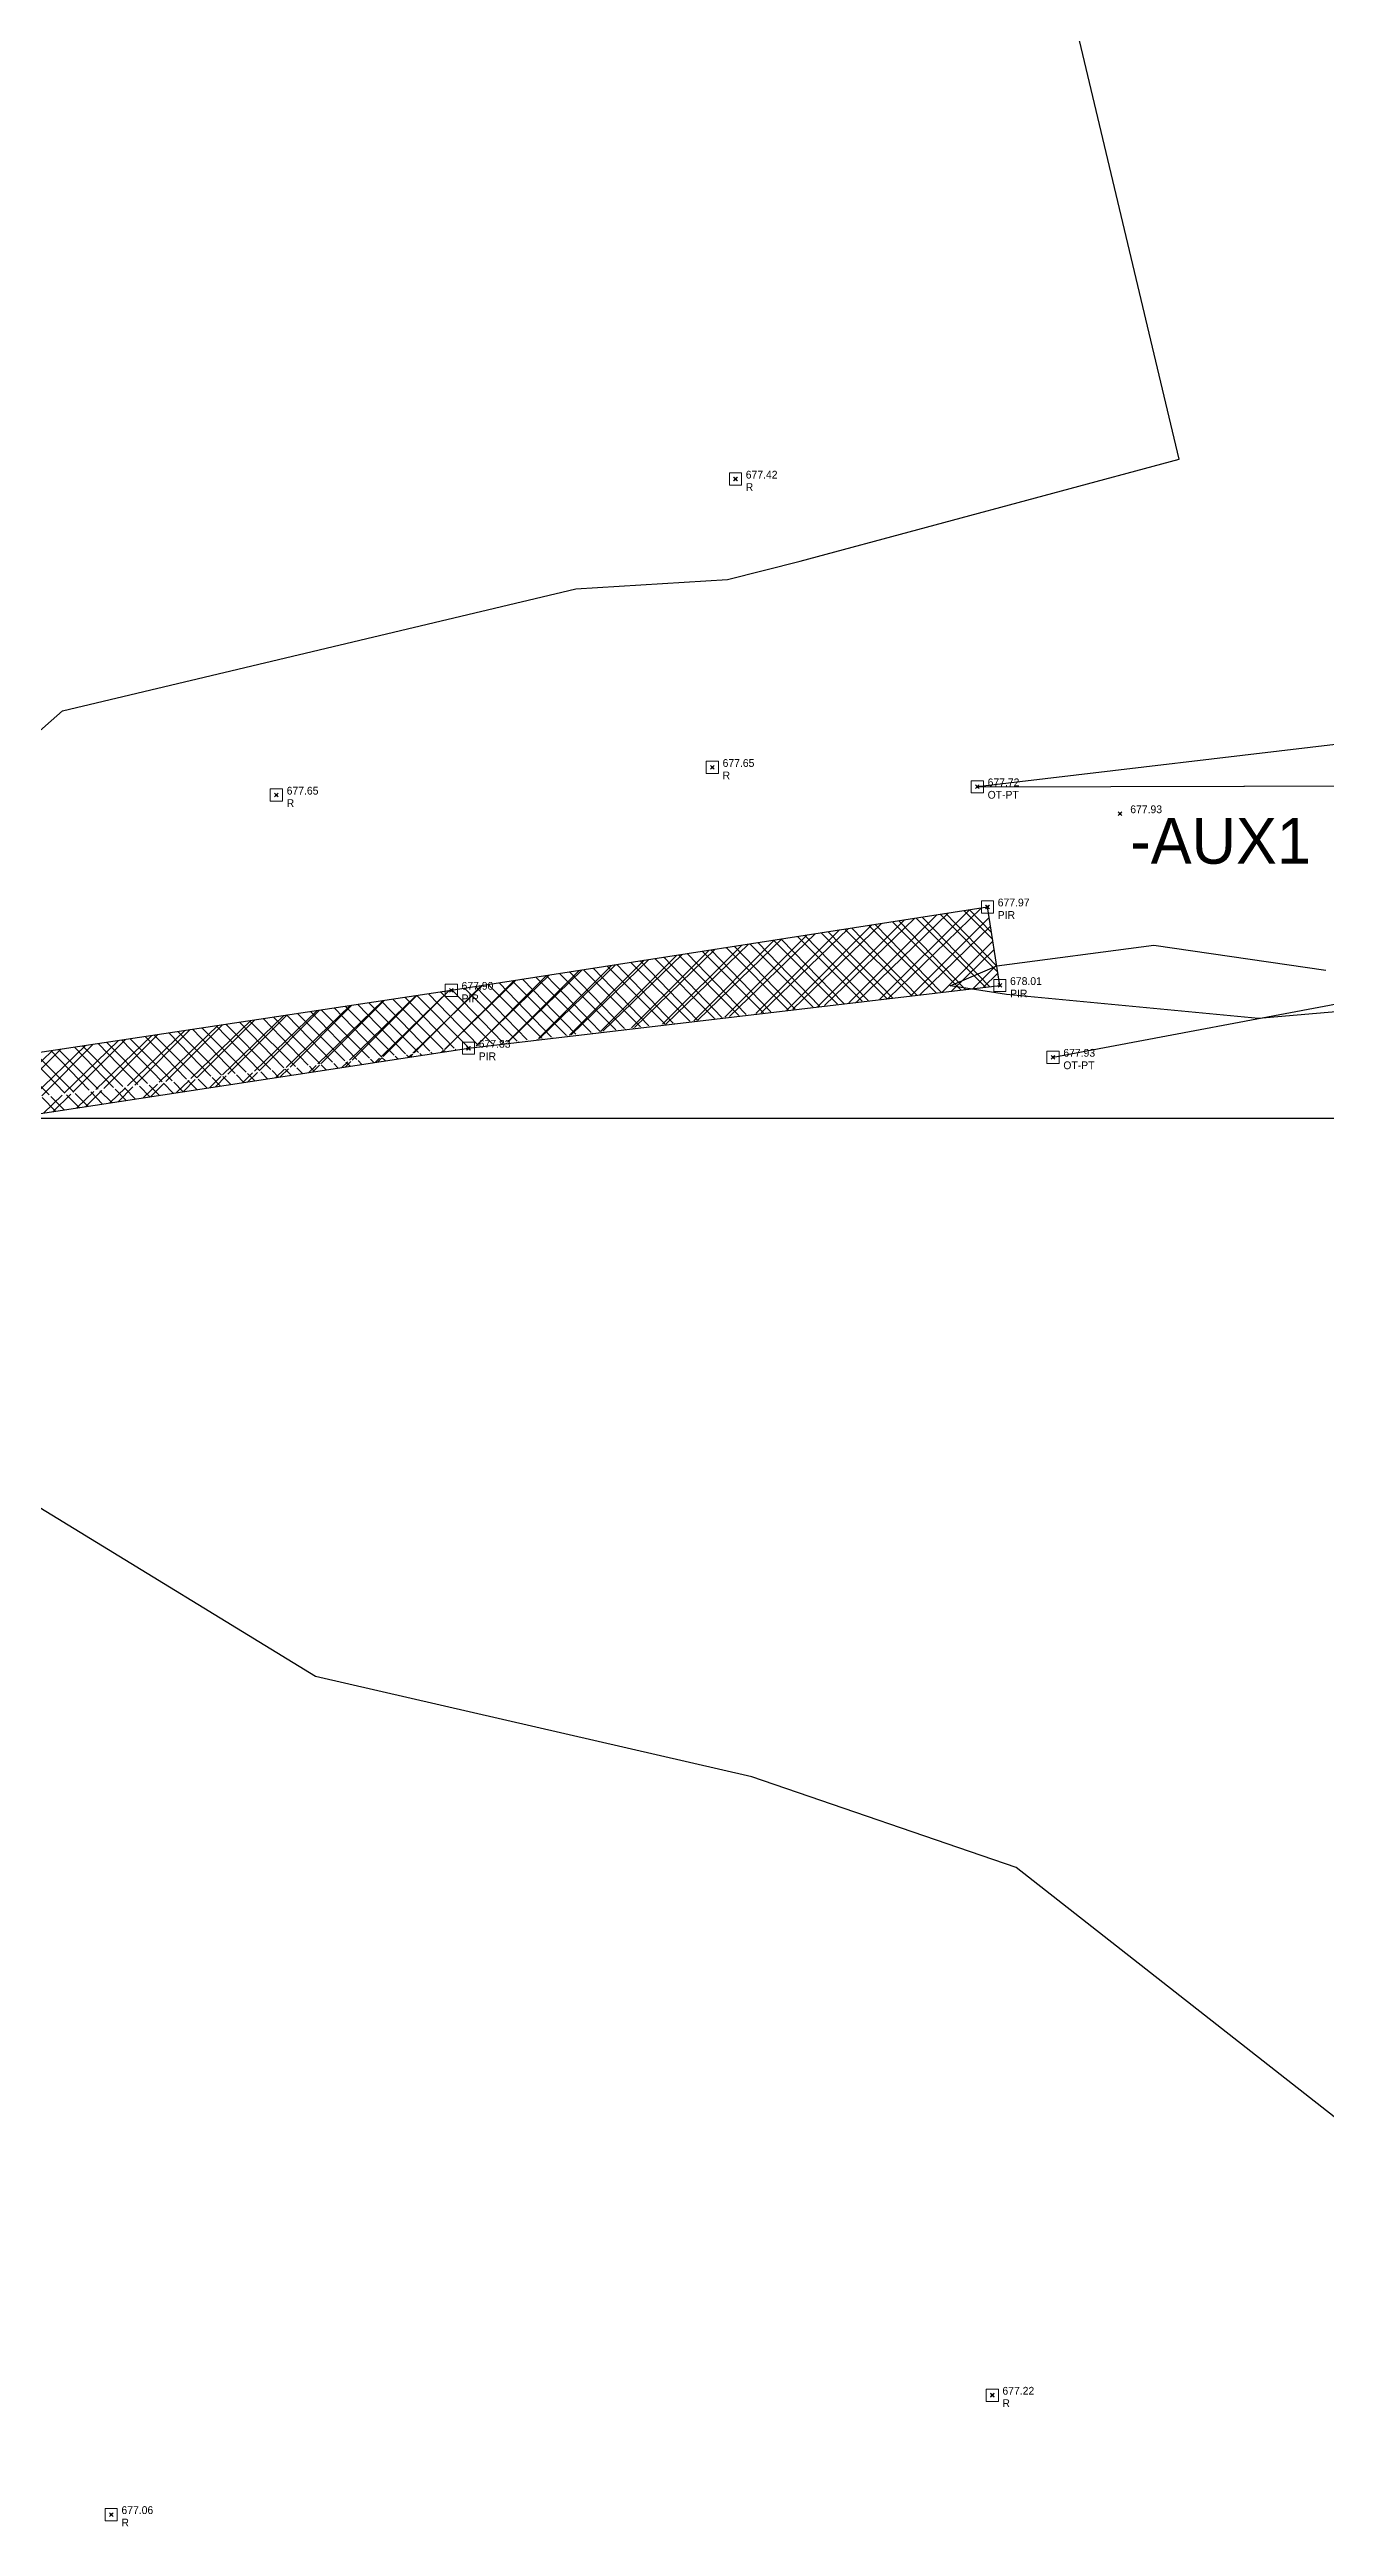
# Model space of a CAD drawing. Extents: x 350769 to 354978, y 6304672 to 6307963.
# Drawn here: x 352431.01 to 352451.86, y 6305576.99 to 6305617.46 of the extents above; entities that cross this region are included whole.
import ezdxf

# ---------------------------------------------------------------- set-up
doc = ezdxf.new("R2010")
doc.units = 0
doc.header["$PDMODE"] = 35
doc.header["$PDSIZE"] = 0.03
for name, pattern in [('4.0 - LO RECABARREN - DESNIVEL NUEVO$0$HIDDEN', [0.375, 0.25, -0.125]), ('CONTINUOS', [0]), ('DASHED', [19.05, 12.7, -6.35])]:
    doc.linetypes.add(name, pattern=pattern)
doc.layers.get('0').update_dxf_attribs({"linetype": 'CONTINUOUS'})
doc.layers.add('0_ASD_TOPOGRAFIA_ELEMENTOS', color=9, linetype='CONTINUOS', lineweight=5, true_color=0xbdbdbd)
for name, color, linetype in [('1-coordenadas', 8, 'CONTINUOUS'), ('1-PIRCA', 252, 'CONTINUOUS'), ('2-ACHURADO PIRCA', 252, 'CONTINUOUS'), ('3-TALUD', 252, 'DASHED'), ('C-TINN', 5, 'CONTINUOUS'), ('C-TOPO-MAJR', 9, 'CONTINUOUS'), ('C-TOPO-MINR', 8, 'CONTINUOUS'), ('V-NODE DIC 2005', 4, 'CONTINUOUS'), ('V-NODE-TEXT DIC 2005', 2, 'CONTINUOUS'), ('V-NODE-TEXT1 DIC 2005', 6, 'CONTINUOUS')]:
    doc.layers.add(name, color=color, linetype=linetype)

# ---------------------------------------------------------------- blocks, each defined once
blk = doc.blocks.new('COORDENADAS')
at = {"layer": '1-coordenadas'}
blk.add_line((20, -600.625), (1420, -600.625), dxfattribs=at)
blk = doc.blocks.new('*U1327')
at = {"color": 0, "linetype": 'ByBlock', "lineweight": -2, "transparency": 16777216}
blk.add_point((0, 0), dxfattribs=at)
blk = doc.blocks.new('*U3268', base_point=(352446.233, 6305605.339))
at = {"layer": 'V-NODE-TEXT DIC 2005', "linetype": 'ByBlock', "char_height": 0.127}
for s, insert, attachment_point in [('677.72', (352446.4, 6305605.41), 4), ('OT-PT', (352446.4, 6305605.271), 1)]:
    blk.add_mtext(s, dxfattribs=dict(at, insert=insert, attachment_point=attachment_point))
blk = doc.blocks.new('*U3269', base_point=(352446.233, 6305605.339))
at = {"layer": 'V-NODE-TEXT DIC 2005', "color": 2, "lineweight": -2}
blk.add_blockref('*U3268', (352446.233, 6305605.339), dxfattribs=at)
blk = doc.blocks.new('*U3262', base_point=(352447.47, 6305600.92))
at = {"layer": 'V-NODE-TEXT DIC 2005', "linetype": 'ByBlock', "char_height": 0.127}
for s, insert, attachment_point in [('677.93', (352447.637, 6305600.991), 4), ('OT-PT', (352447.637, 6305600.852), 1)]:
    blk.add_mtext(s, dxfattribs=dict(at, insert=insert, attachment_point=attachment_point))
blk = doc.blocks.new('*U3263', base_point=(352447.47, 6305600.92))
at = {"layer": 'V-NODE-TEXT DIC 2005', "color": 2, "lineweight": -2}
blk.add_blockref('*U3262', (352447.47, 6305600.92), dxfattribs=at)
blk = doc.blocks.new('*U3246', base_point=(352437.917, 6305601.067))
at = {"layer": 'V-NODE-TEXT DIC 2005', "linetype": 'ByBlock', "char_height": 0.127}
for s, insert, attachment_point in [('677.83', (352438.084, 6305601.138), 4), ('PIR', (352438.084, 6305600.999), 1)]:
    blk.add_mtext(s, dxfattribs=dict(at, insert=insert, attachment_point=attachment_point))
blk = doc.blocks.new('*U3247', base_point=(352437.917, 6305601.067))
at = {"layer": 'V-NODE-TEXT DIC 2005', "color": 2, "lineweight": -2}
blk.add_blockref('*U3246', (352437.917, 6305601.067), dxfattribs=at)
blk = doc.blocks.new('*U3244', base_point=(352437.636, 6305602.014))
at = {"layer": 'V-NODE-TEXT DIC 2005', "linetype": 'ByBlock', "char_height": 0.127}
for s, insert, attachment_point in [('677.90', (352437.803, 6305602.085), 4), ('PIR', (352437.803, 6305601.946), 1)]:
    blk.add_mtext(s, dxfattribs=dict(at, insert=insert, attachment_point=attachment_point))
blk = doc.blocks.new('*U3245', base_point=(352437.636, 6305602.014))
at = {"layer": 'V-NODE-TEXT DIC 2005', "color": 2, "lineweight": -2}
blk.add_blockref('*U3244', (352437.636, 6305602.014), dxfattribs=at)
blk = doc.blocks.new('*U3242', base_point=(352446.6, 6305602.092))
at = {"layer": 'V-NODE-TEXT DIC 2005', "linetype": 'ByBlock', "char_height": 0.127}
for s, insert, attachment_point in [('678.01', (352446.767, 6305602.163), 4), ('PIR', (352446.767, 6305602.024), 1)]:
    blk.add_mtext(s, dxfattribs=dict(at, insert=insert, attachment_point=attachment_point))
blk = doc.blocks.new('*U3243', base_point=(352446.6, 6305602.092))
at = {"layer": 'V-NODE-TEXT DIC 2005', "color": 2, "lineweight": -2}
blk.add_blockref('*U3242', (352446.6, 6305602.092), dxfattribs=at)
blk = doc.blocks.new('*U3236', base_point=(352446.398, 6305603.376))
at = {"layer": 'V-NODE-TEXT DIC 2005', "linetype": 'ByBlock', "char_height": 0.127}
for s, insert, attachment_point in [('677.97', (352446.565, 6305603.447), 4), ('PIR', (352446.565, 6305603.308), 1)]:
    blk.add_mtext(s, dxfattribs=dict(at, insert=insert, attachment_point=attachment_point))
blk = doc.blocks.new('*U3237', base_point=(352446.398, 6305603.376))
at = {"layer": 'V-NODE-TEXT DIC 2005', "color": 2, "lineweight": -2}
blk.add_blockref('*U3236', (352446.398, 6305603.376), dxfattribs=at)
blk = doc.blocks.new('*U2784', base_point=(352442.28, 6305610.366))
at = {"layer": 'V-NODE-TEXT DIC 2005', "linetype": 'ByBlock', "char_height": 0.127}
for s, insert, attachment_point in [('677.42', (352442.447, 6305610.437), 4), ('R', (352442.447, 6305610.298), 1)]:
    blk.add_mtext(s, dxfattribs=dict(at, insert=insert, attachment_point=attachment_point))
blk = doc.blocks.new('*U2785', base_point=(352442.28, 6305610.366))
at = {"layer": 'V-NODE-TEXT DIC 2005', "color": 2, "lineweight": -2}
blk.add_blockref('*U2784', (352442.28, 6305610.366), dxfattribs=at)
blk = doc.blocks.new('*U2604', base_point=(352441.902, 6305605.655))
at = {"layer": 'V-NODE-TEXT DIC 2005', "linetype": 'ByBlock', "char_height": 0.127}
for s, insert, attachment_point in [('677.65', (352442.069, 6305605.726), 4), ('R', (352442.069, 6305605.587), 1)]:
    blk.add_mtext(s, dxfattribs=dict(at, insert=insert, attachment_point=attachment_point))
blk = doc.blocks.new('*U2605', base_point=(352441.902, 6305605.655))
at = {"layer": 'V-NODE-TEXT DIC 2005', "color": 2, "lineweight": -2}
blk.add_blockref('*U2604', (352441.902, 6305605.655), dxfattribs=at)
blk = doc.blocks.new('*U2602', base_point=(352434.778, 6305605.203))
at = {"layer": 'V-NODE-TEXT DIC 2005', "linetype": 'ByBlock', "char_height": 0.127}
for s, insert, attachment_point in [('677.65', (352434.945, 6305605.274), 4), ('R', (352434.945, 6305605.135), 1)]:
    blk.add_mtext(s, dxfattribs=dict(at, insert=insert, attachment_point=attachment_point))
blk = doc.blocks.new('*U2603', base_point=(352434.778, 6305605.203))
at = {"layer": 'V-NODE-TEXT DIC 2005', "color": 2, "lineweight": -2}
blk.add_blockref('*U2602', (352434.778, 6305605.203), dxfattribs=at)
blk = doc.blocks.new('*U2342', base_point=(352446.477, 6305579.061))
at = {"layer": 'V-NODE-TEXT DIC 2005', "linetype": 'ByBlock', "char_height": 0.127}
for s, insert, attachment_point in [('677.22', (352446.644, 6305579.132), 4), ('R', (352446.644, 6305578.993), 1)]:
    blk.add_mtext(s, dxfattribs=dict(at, insert=insert, attachment_point=attachment_point))
blk = doc.blocks.new('*U2343', base_point=(352446.477, 6305579.061))
at = {"layer": 'V-NODE-TEXT DIC 2005', "color": 2, "lineweight": -2}
blk.add_blockref('*U2342', (352446.477, 6305579.061), dxfattribs=at)
blk = doc.blocks.new('*U2332', base_point=(352432.08, 6305577.11))
at = {"layer": 'V-NODE-TEXT DIC 2005', "linetype": 'ByBlock', "char_height": 0.127}
for s, insert, attachment_point in [('677.06', (352432.247, 6305577.181), 4), ('R', (352432.247, 6305577.042), 1)]:
    blk.add_mtext(s, dxfattribs=dict(at, insert=insert, attachment_point=attachment_point))
blk = doc.blocks.new('*U2333', base_point=(352432.08, 6305577.11))
at = {"layer": 'V-NODE-TEXT DIC 2005', "color": 2, "lineweight": -2}
blk.add_blockref('*U2332', (352432.08, 6305577.11), dxfattribs=at)
blk = doc.blocks.new('*U1340', base_point=(352448.564, 6305604.899))
at = {"layer": 'V-NODE-TEXT1 DIC 2005', "linetype": 'ByBlock'}
for s, insert, char_height, attachment_point in [('677.93', (352448.731, 6305604.97), 0.127, 4), ('-AUX1', (352448.731, 6305604.831), 0.75, 1)]:
    blk.add_mtext(s, dxfattribs=dict(at, insert=insert, char_height=char_height, attachment_point=attachment_point))
blk = doc.blocks.new('*U1341', base_point=(352448.564, 6305604.899))
at = {"layer": 'V-NODE-TEXT DIC 2005', "color": 2, "lineweight": -2}
blk.add_blockref('*U1340', (352448.564, 6305604.899), dxfattribs=at)
blk = doc.blocks.new('TOPOGRAFIA')
at = {"layer": '1-PIRCA', "lineweight": 0, "true_color": 0xbdbdbd}
h = blk.add_hatch(dxfattribs=at)
h.set_pattern_fill('ANSI37', color=9, scale=0.1, angle=-0.9099, style=0)
h.set_pattern_definition([(44.0901018, (385165.93732, 6292423.27664), (-0.22091292, 0.228043267), []), (134.0901018, (385165.93732, 6292423.27664), (-0.228043267, -0.22091292), [])])
edge = h.paths.add_edge_path()
edge.add_line((390398.603, 6302596.563), (390399.387, 6302595.084))
edge.add_line((390399.387, 6302595.084), (390411.14, 6302597.099))
edge.add_line((390411.14, 6302597.099), (390419.623, 6302598.361))
edge.add_line((390419.623, 6302598.361), (390437.86, 6302601.146))
edge.add_line((390437.86, 6302601.146), (390446.544, 6302602.17))
edge.add_line((390398.823, 6302596.682), (390411.333, 6302598.322))
edge.add_line((390411.333, 6302598.322), (390419.837, 6302599.418))
edge.add_line((390419.837, 6302599.418), (390437.579, 6302602.092))
edge.add_line((390437.579, 6302602.092), (390446.341, 6302603.453))
edge.add_line((390446.544, 6302602.17), (390446.341, 6302603.453))
at = {"layer": '1-coordenadas', "color": 9, "linetype": '4.0 - LO RECABARREN - DESNIVEL NUEVO$0$HIDDEN', "lineweight": 0, "ltscale": 50, "true_color": 0xbdbdbd}
blk.add_line((390200, 6302600), (390900, 6302600), dxfattribs=at)
at = {"layer": '1-PIRCA', "color": 9, "lineweight": 0, "true_color": 0xbdbdbd, "flags": 128}
for points in [[(390398.823, 6302596.682), (390411.333, 6302598.322), (390419.837, 6302599.418), (390437.579, 6302602.092), (390446.341, 6302603.453)], [(390446.544, 6302602.17), (390446.341, 6302603.453)], [(390398.603, 6302596.563), (390399.387, 6302595.084), (390411.14, 6302597.099), (390419.623, 6302598.361), (390437.86, 6302601.146), (390446.544, 6302602.17)]]:
    blk.add_lwpolyline(points, dxfattribs=at)
at = {"layer": '3-TALUD', "color": 9, "lineweight": 0, "true_color": 0xbdbdbd}
for points in [[(390565.587, 6302623.237), (390548.958, 6302620.59), (390535.519, 6302619.23), (390522.518, 6302617.707), (390512.372, 6302616.138), (390498.379, 6302613.749), (390483.25, 6302611.405), (390472.315, 6302610.518), (390458.593, 6302606.887), (390446.177, 6302605.416)], [(390446.177, 6302605.416), (390458.654, 6302605.443), (390472.64, 6302608.122), (390483.06, 6302610.067), (390498.017, 6302612.233), (390512.233, 6302614.257), (390523.128, 6302615.612), (390535.147, 6302617.099), (390549.311, 6302619.266), (390563.654, 6302620.48)], [(390447.414, 6302600.998), (390452.684, 6302601.991), (390460.703, 6302603.799), (390470.951, 6302605.791), (390483.875, 6302607.648), (390497.8, 6302609.102), (390511.642, 6302611.676), (390523.665, 6302613.377), (390535.19, 6302615.064), (390549.587, 6302616.777)]]:
    blk.add_lwpolyline(points, dxfattribs=at)
at = {"layer": 'C-TINN', "color": 9, "linetype": 'Continuous', "lineweight": 0, "true_color": 0xbdbdbd}
for points, elevation in [([(390442.123, 6302610.344), (390442.123, 6302610.544), (390442.323, 6302610.544), (390442.323, 6302610.344), (390442.123, 6302610.344)], 677.42), ([(390441.746, 6302605.633), (390441.746, 6302605.833), (390441.946, 6302605.833), (390441.946, 6302605.633), (390441.746, 6302605.633)], 677.65), ([(390446.077, 6302605.316), (390446.077, 6302605.516), (390446.277, 6302605.516), (390446.277, 6302605.316), (390446.077, 6302605.316)], 677.72), ([(390434.621, 6302605.181), (390434.621, 6302605.381), (390434.821, 6302605.381), (390434.821, 6302605.181), (390434.621, 6302605.181)], 677.65), ([(390446.241, 6302603.353), (390446.241, 6302603.553), (390446.441, 6302603.553), (390446.441, 6302603.353), (390446.241, 6302603.353)], 677.97), ([(390437.479, 6302601.992), (390437.479, 6302602.192), (390437.679, 6302602.192), (390437.679, 6302601.992), (390437.479, 6302601.992)], 677.9), ([(390446.444, 6302602.07), (390446.444, 6302602.27), (390446.644, 6302602.27), (390446.644, 6302602.07), (390446.444, 6302602.07)], 678.01), ([(390437.76, 6302601.046), (390437.76, 6302601.246), (390437.96, 6302601.246), (390437.96, 6302601.046), (390437.76, 6302601.046)], 677.83), ([(390447.314, 6302600.898), (390447.314, 6302601.098), (390447.514, 6302601.098), (390447.514, 6302600.898), (390447.314, 6302600.898)], 677.93), ([(390446.319, 6302579.038), (390446.319, 6302579.238), (390446.519, 6302579.238), (390446.519, 6302579.038), (390446.319, 6302579.038)], 677.22), ([(390431.921, 6302577.088), (390431.921, 6302577.288), (390432.121, 6302577.288), (390432.121, 6302577.088), (390431.921, 6302577.088)], 677.06)]:
    blk.add_lwpolyline(points, dxfattribs=dict(at, elevation=elevation))
for p in [(390442.223, 6302610.444, 677.42), (390441.846, 6302605.733, 677.65), (390434.721, 6302605.281, 677.65), (390446.177, 6302605.416, 677.72), (390446.341, 6302603.453, 677.97), (390437.579, 6302602.092, 677.9), (390446.544, 6302602.17, 678.01), (390437.86, 6302601.146, 677.83), (390447.414, 6302600.998, 677.93), (390446.419, 6302579.138, 677.22), (390432.021, 6302577.188, 677.06)]:
    blk.add_point(p, dxfattribs=at)
at = {"layer": 'C-TOPO-MAJR', "color": 9, "linetype": 'Continuous', "lineweight": -3, "true_color": 0xbdbdbd, "elevation": 677.5}
blk.add_lwpolyline([(390452.762, 6302583.092), (390446.811, 6302587.759), (390442.49, 6302589.24), (390435.358, 6302590.878), (390422.428, 6302598.789), (390419.807, 6302599.267), (390418.623, 6302599.261), (390419.754, 6302599.625), (390428.989, 6302604.688), (390431.228, 6302606.657), (390439.614, 6302608.648), (390442.092, 6302608.805), (390443.278, 6302609.103), (390449.476, 6302610.771), (390447.281, 6302619.996), (390447.305, 6302623.411), (390447.517, 6302634.741), (390446.36, 6302637.347), (390446.539, 6302638.486), (390446.349, 6302647.449)], dxfattribs=at)
at = {"layer": 'C-TOPO-MINR', "color": 9, "linetype": 'Continuous', "lineweight": -3, "true_color": 0xbdbdbd, "elevation": 678}
blk.add_lwpolyline([(390452.857, 6302601.81), (390450.768, 6302601.63), (390446.652, 6302602.023), (390446.061, 6302602.113), (390445.729, 6302602.163), (390446.493, 6302602.491), (390449.06, 6302602.827), (390451.871, 6302602.419)], dxfattribs=at)
at = {"layer": 'V-NODE DIC 2005', "color": 9, "lineweight": 0, "true_color": 0xbdbdbd, "rotation": 359.9963883938062}
for p in [(390442.224, 6302610.444), (390441.846, 6302605.733), (390434.722, 6302605.281), (390446.177, 6302605.417), (390448.508, 6302604.977), (390446.342, 6302603.454), (390437.58, 6302602.092), (390446.544, 6302602.17), (390437.861, 6302601.145), (390447.414, 6302600.998), (390446.419, 6302579.139), (390432.022, 6302577.189)]:
    blk.add_blockref('*U1327', p, dxfattribs=at)
at = {"layer": 'V-NODE-TEXT DIC 2005', "color": 9, "lineweight": 0, "true_color": 0xbdbdbd, "rotation": 359.9963883938062}
for name, p in [('*U2785', (390442.224, 6302610.444)), ('*U2605', (390441.846, 6302605.733)), ('*U3269', (390446.177, 6302605.417)), ('*U2603', (390434.722, 6302605.281)), ('*U1341', (390448.508, 6302604.977)), ('*U3237', (390446.342, 6302603.454)), ('*U3245', (390437.58, 6302602.092)), ('*U3243', (390446.544, 6302602.17)), ('*U3247', (390437.861, 6302601.145)), ('*U3263', (390447.414, 6302600.998)), ('*U2343', (390446.419, 6302579.139)), ('*U2333', (390432.022, 6302577.189))]:
    blk.add_blockref(name, p, dxfattribs=at)

msp = doc.modelspace()

# ---------------------------------------------------------------- hatches: boundary and pattern name
at = {"layer": '2-ACHURADO PIRCA', "true_color": 0xbdbdbd}
h = msp.add_hatch(dxfattribs=at)
h.set_pattern_fill('ANSI37', color=9, scale=0.1)
h.set_pattern_definition([(45, (-2000, 0), (-0.224506403027, 0.224506403027), []), (135, (-2000, 0), (-0.224506403027, -0.224506403027), [])])
edge = h.paths.add_edge_path()
edge.add_line((352398.603, 6305596.563), (352399.387, 6305595.084))
edge.add_line((352399.387, 6305595.084), (352411.14, 6305597.099))
edge.add_line((352411.14, 6305597.099), (352419.623, 6305598.361))
edge.add_line((352419.623, 6305598.361), (352437.86, 6305601.146))
edge.add_line((352437.86, 6305601.146), (352446.544, 6305602.17))
edge.add_line((352398.823, 6305596.682), (352411.333, 6305598.322))
edge.add_line((352411.333, 6305598.322), (352419.837, 6305599.418))
edge.add_line((352419.837, 6305599.418), (352437.579, 6305602.092))
edge.add_line((352437.579, 6305602.092), (352446.341, 6305603.453))
edge.add_line((352446.544, 6305602.17), (352446.341, 6305603.453))

# ---------------------------------------------------------------- linework, layer by layer
at = {"layer": '1-PIRCA', "flags": 128}
for points in [[(352398.823, 6305596.682), (352411.333, 6305598.322), (352419.837, 6305599.418), (352437.579, 6305602.092), (352446.341, 6305603.453)], [(352446.544, 6305602.17), (352446.341, 6305603.453)], [(352398.603, 6305596.563), (352399.387, 6305595.084), (352411.14, 6305597.099), (352419.623, 6305598.361), (352437.86, 6305601.146), (352446.544, 6305602.17)]]:
    msp.add_lwpolyline(points, dxfattribs=at)
at = {"layer": '3-TALUD'}
for points in [[(352565.587, 6305623.237), (352548.958, 6305620.59), (352535.519, 6305619.23), (352522.518, 6305617.707), (352512.372, 6305616.138), (352498.379, 6305613.749), (352483.25, 6305611.405), (352472.315, 6305610.518), (352458.593, 6305606.887), (352446.177, 6305605.416)], [(352446.177, 6305605.416), (352458.654, 6305605.443), (352472.64, 6305608.122), (352483.06, 6305610.067), (352498.017, 6305612.233), (352512.233, 6305614.257), (352523.128, 6305615.612), (352535.147, 6305617.099), (352549.311, 6305619.266), (352563.654, 6305620.48)], [(352447.414, 6305600.998), (352452.684, 6305601.991), (352460.703, 6305603.799), (352470.951, 6305605.791), (352483.875, 6305607.648), (352497.8, 6305609.102), (352511.642, 6305611.676), (352523.665, 6305613.377), (352535.19, 6305615.064), (352549.587, 6305616.777)]]:
    msp.add_lwpolyline(points, dxfattribs=at)

# ---------------------------------------------------------------- block references
at = {"color": 252, "linetype": 'DASHED'}
msp.add_blockref('COORDENADAS', (352180, 6306200.625), dxfattribs=at)

# ---------------------------------------------------------------- next in the draw order: block references
at = {"layer": '0_ASD_TOPOGRAFIA_ELEMENTOS', "color": 30, "true_color": 0xf26507}
msp.add_blockref('TOPOGRAFIA', (-38000, 3000), dxfattribs=at)

doc.saveas('drawing.dxf')
